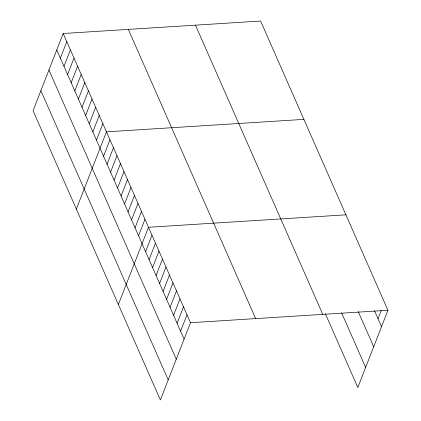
<?xml version="1.0" encoding="UTF-8"?>
<svg xmlns="http://www.w3.org/2000/svg" width="421" height="421" viewBox="0 0 421 421"><rect width="100%" height="100%" fill="white"/><g stroke="black" fill="none" stroke-linecap="round" stroke-linejoin="round"><path stroke-width="0.63" d="M63.176 33.501L33.064 110.734L160.385 399.95L190.497 322.718L63.176 33.501L260.615 21.05L387.936 310.266L357.824 387.499L325.312 313.645M60.371 58.135L66.781 41.695M63.981 66.329L70.391 49.889M67.586 74.522L73.996 58.082M71.196 82.716L77.606 66.276M74.801 90.91L81.211 74.475M78.411 99.109L84.821 82.669M82.016 107.302L88.426 90.862M85.626 115.496L92.036 99.056M89.231 123.69L95.641 107.25M92.841 131.884L99.251 115.443M96.446 140.077L102.856 123.637M76.354 209.063L106.466 131.836L303.904 119.385M103.555 156.228L109.965 139.788M107.055 164.179L113.465 147.739M110.56 172.136L116.97 155.696M114.059 180.088L120.469 163.648M117.559 188.04L123.969 171.6M121.064 195.997L127.474 179.556M124.563 203.948L130.973 187.508M128.063 211.9L134.473 195.46M131.568 219.857L137.977 203.417M135.067 227.808L141.477 211.368M138.567 235.76L144.977 219.325M118.369 304.509L148.481 227.277L345.92 214.826M145.571 251.669L151.981 235.228M149.071 259.62L155.481 243.185M152.576 267.577L158.985 251.137M156.075 275.529L162.485 259.089M159.575 283.486L165.985 267.046M163.08 291.437L169.489 274.997M166.579 299.389L172.989 282.949M170.079 307.346L176.488 290.906M173.584 315.297L179.993 298.857M177.083 323.249L183.493 306.809M180.583 331.206L186.992 314.766M378.026 318.755L381.352 310.23M190.497 322.718L387.936 310.266M374.527 310.803L381.526 326.707M358.203 311.545L373.706 346.767M341.636 312.898L365.649 367.438M195.46 25.16L322.781 314.376M128.331 29.391L255.652 318.608M56.767 49.941L184.088 339.158M48.941 70.002L176.262 359.218M40.884 90.668L168.205 379.889"/></g></svg>
